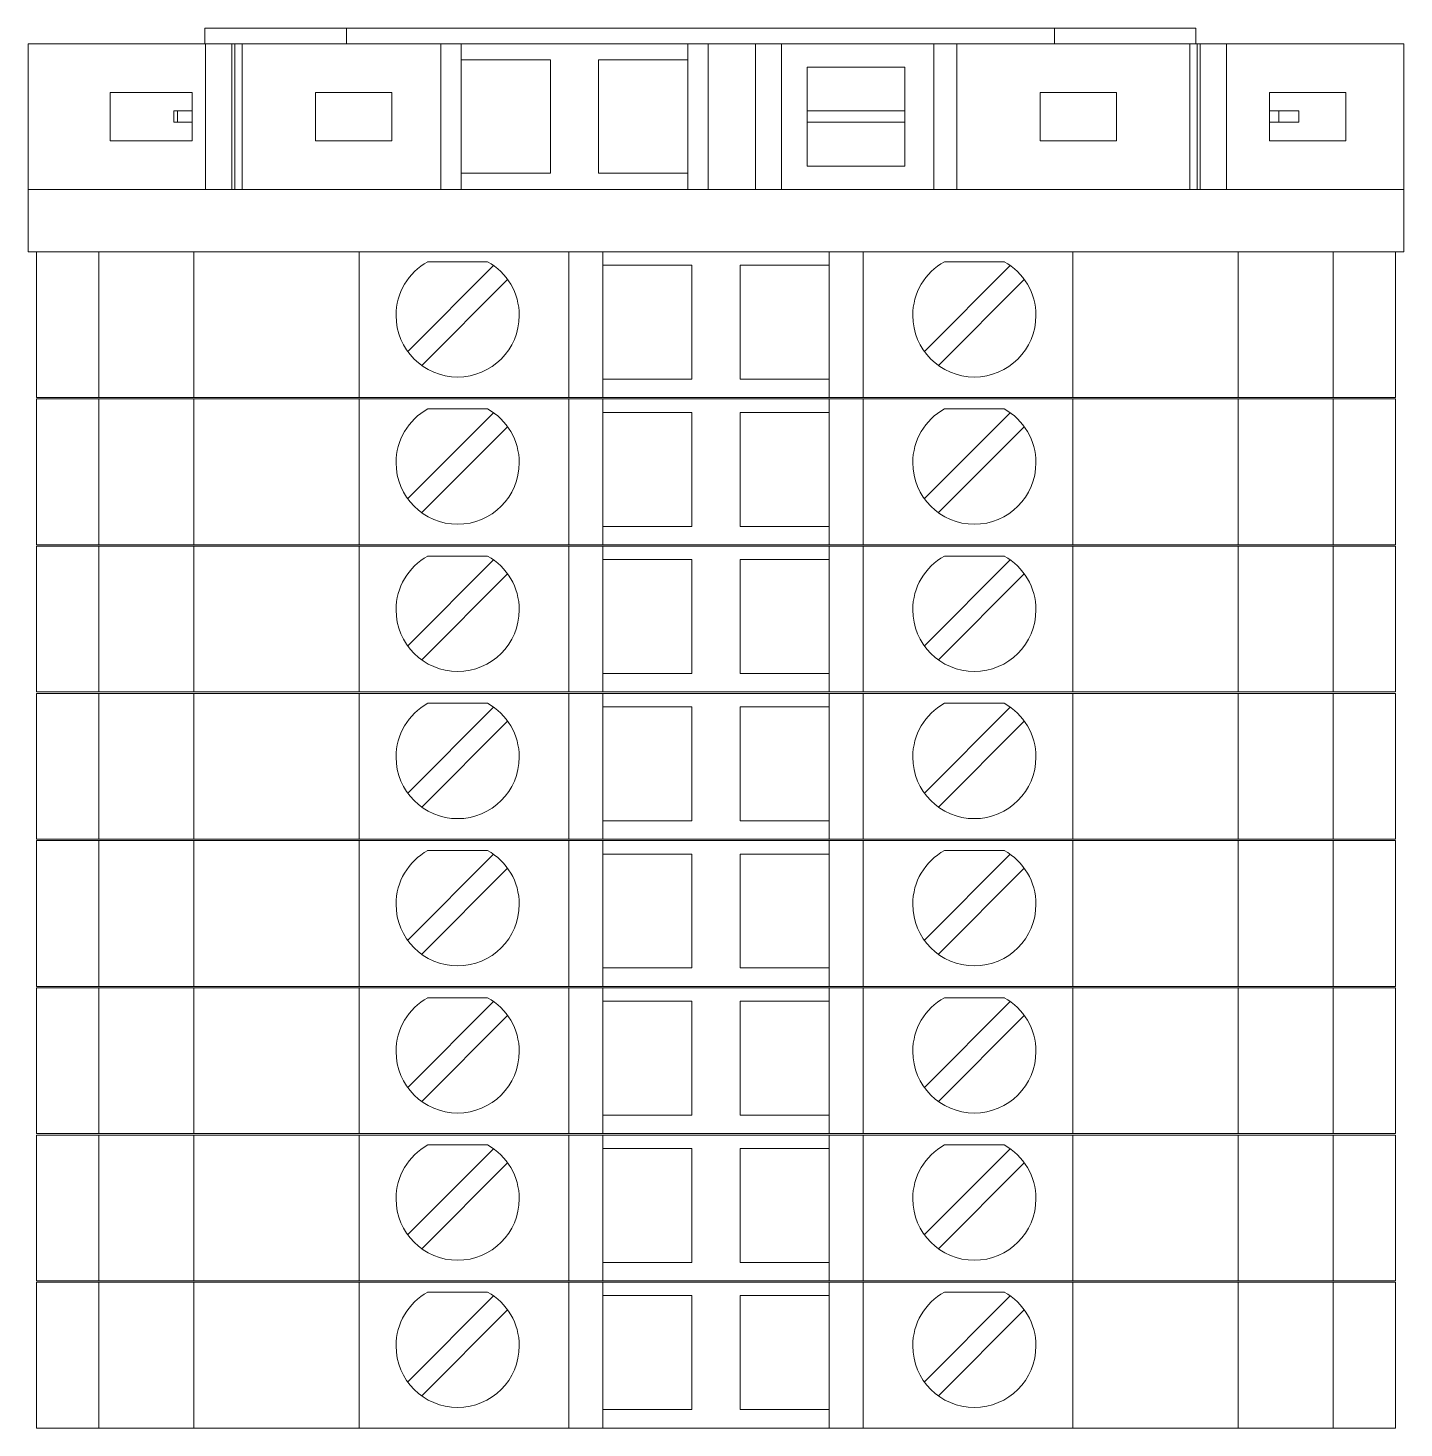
# Model space of a CAD drawing. Header units: millimetres. Extents: x 4962 to 7449, y 754 to 2938.
# Drawn here: x 5322.49 to 5371.09, y 2557.54 to 2607 of the extents above; entities that cross this region are included whole.
import ezdxf

# ---------------------------------------------------------------- set-up
doc = ezdxf.new("R2010")
doc.units = ezdxf.units.MM
doc.set_wipeout_variables(frame=1)
doc.layers.add('000-PI-Oprema', color=30, linetype='Continuous', lineweight=5)
doc.layers.add('000-PI-ORMAR', color=2, linetype='Continuous')

msp = doc.modelspace()

# ---------------------------------------------------------------- linework, layer by layer
at = {"color": 0, "linetype": 'ByBlock', "lineweight": 0}
for p, q in [((5328.742, 2606.443), (5328.742, 2606.998)), ((5328.742, 2606.998), (5363.742, 2606.998)), ((5333.742, 2606.998), (5333.742, 2606.443)), ((5358.742, 2606.998), (5358.742, 2606.443)), ((5363.742, 2606.998), (5363.742, 2606.443))]:
    msp.add_line(p, q, dxfattribs=at)
at = {"layer": '000-PI-ORMAR', "color": 0, "linetype": 'ByBlock', "lineweight": 0}
for p, q in [((5338.937, 2598.609), (5335.902, 2595.573)), ((5336.608, 2598.743), (5336.608, 2598.743)), ((5338.726, 2598.743), (5336.608, 2598.743)), ((5338.726, 2598.743), (5338.726, 2598.743)), ((5338.937, 2598.609), (5338.937, 2598.609)), ((5342.792, 2598.618), (5345.942, 2598.618)), ((5342.792, 2598.618), (5342.792, 2598.618)), ((5345.942, 2598.618), (5345.942, 2594.593)), ((5345.942, 2598.618), (5345.942, 2598.618)), ((5347.642, 2594.593), (5347.642, 2598.618)), ((5347.642, 2598.618), (5350.792, 2598.618)), ((5347.642, 2598.618), (5347.642, 2598.618)), ((5350.792, 2598.618), (5350.792, 2598.618)), ((5357.187, 2598.609), (5354.152, 2595.573)), ((5354.858, 2598.743), (5354.858, 2598.743)), ((5356.976, 2598.743), (5354.858, 2598.743)), ((5356.976, 2598.743), (5356.976, 2598.743)), ((5357.187, 2598.609), (5357.187, 2598.609)), ((5336.397, 2595.078), (5339.432, 2598.114)), ((5339.432, 2598.114), (5339.432, 2598.114)), ((5341.592, 2598.143), (5341.592, 2595.543)), ((5341.592, 2598.143), (5341.592, 2598.143)), ((5351.992, 2598.143), (5351.992, 2595.543)), ((5351.992, 2598.143), (5351.992, 2598.143)), ((5354.647, 2595.078), (5357.682, 2598.114)), ((5357.682, 2598.114), (5357.682, 2598.114)), ((5335.902, 2595.573), (5335.902, 2595.573)), ((5341.592, 2595.543), (5341.592, 2595.543)), ((5351.992, 2595.543), (5351.992, 2595.543)), ((5354.152, 2595.573), (5354.152, 2595.573)), ((5336.397, 2595.078), (5336.397, 2595.078)), ((5354.647, 2595.078), (5354.647, 2595.078)), ((5345.942, 2594.593), (5342.792, 2594.593)), ((5342.792, 2594.593), (5342.792, 2594.593)), ((5345.942, 2594.593), (5345.942, 2594.593)), ((5350.792, 2594.593), (5347.642, 2594.593)), ((5347.642, 2594.593), (5347.642, 2594.593)), ((5350.792, 2594.593), (5350.792, 2594.593)), ((5324.992, 2593.943), (5322.792, 2593.943)), ((5322.792, 2593.943), (5322.792, 2593.943)), ((5324.992, 2593.943), (5326.584, 2593.943)), ((5324.992, 2593.943), (5324.992, 2593.943)), ((5326.584, 2593.943), (5328.726, 2593.943)), ((5327.042, 2593.943), (5327.042, 2593.943)), ((5328.726, 2593.943), (5329.11, 2593.943)), ((5329.11, 2593.943), (5331.618, 2593.943)), ((5329.292, 2593.943), (5329.292, 2593.943)), ((5331.618, 2593.943), (5334.192, 2593.943)), ((5331.942, 2593.943), (5331.942, 2593.943)), ((5334.192, 2593.943), (5341.592, 2593.943)), ((5336.992, 2593.943), (5336.992, 2593.943)), ((5341.592, 2593.943), (5342.792, 2593.943)), ((5342.792, 2593.943), (5350.792, 2593.943)), ((5342.792, 2593.943), (5342.792, 2593.943)), ((5350.792, 2593.943), (5351.992, 2593.943)), ((5350.792, 2593.943), (5350.792, 2593.943)), ((5351.992, 2593.943), (5359.392, 2593.943)), ((5359.392, 2593.943), (5361.966, 2593.943)), ((5361.966, 2593.943), (5364.474, 2593.943)), ((5363.092, 2593.943), (5363.092, 2593.943)), ((5363.992, 2593.943), (5363.992, 2593.943)), ((5364.474, 2593.943), (5364.858, 2593.943)), ((5364.858, 2593.943), (5367, 2593.943)), ((5366.542, 2593.943), (5366.542, 2593.943)), ((5367, 2593.943), (5368.592, 2593.943)), ((5368.592, 2593.943), (5369.792, 2593.943)), ((5368.592, 2593.943), (5368.592, 2593.943)), ((5369.792, 2593.943), (5370.109, 2593.943)), ((5369.792, 2593.943), (5369.792, 2593.943)), ((5370.792, 2593.943), (5370.109, 2593.943)), ((5370.792, 2593.943), (5370.792, 2593.943)), ((5322.792, 2593.893), (5322.792, 2593.893)), ((5324.992, 2593.893), (5322.792, 2593.893)), ((5322.792, 2593.893), (5322.792, 2588.743)), ((5324.992, 2593.893), (5324.992, 2593.893)), ((5324.992, 2593.893), (5326.584, 2593.893)), ((5324.992, 2593.893), (5324.992, 2588.743)), ((5326.584, 2593.893), (5328.726, 2593.893)), ((5327.042, 2593.893), (5327.042, 2593.893)), ((5328.353, 2593.893), (5328.353, 2588.743)), ((5329.11, 2593.893), (5328.726, 2593.893)), ((5331.618, 2593.893), (5329.11, 2593.893)), ((5329.292, 2593.893), (5329.292, 2593.893)), ((5330.792, 2593.893), (5330.792, 2593.893)), ((5331.618, 2593.893), (5334.192, 2593.893)), ((5331.942, 2593.893), (5331.942, 2593.893)), ((5334.192, 2593.893), (5341.592, 2593.893)), ((5334.192, 2593.893), (5334.192, 2588.743)), ((5336.608, 2593.543), (5336.608, 2593.543)), ((5338.726, 2593.543), (5336.608, 2593.543)), ((5336.992, 2593.893), (5336.992, 2593.893)), ((5338.726, 2593.543), (5338.726, 2593.543)), ((5341.592, 2593.893), (5342.792, 2593.893)), ((5341.592, 2593.893), (5341.592, 2588.743)), ((5342.792, 2593.893), (5342.792, 2593.893)), ((5342.792, 2593.893), (5350.792, 2593.893)), ((5342.792, 2593.893), (5342.792, 2588.743)), ((5342.792, 2593.418), (5345.942, 2593.418)), ((5342.792, 2593.418), (5342.792, 2593.418)), ((5345.942, 2593.418), (5345.942, 2589.393)), ((5345.942, 2593.418), (5345.942, 2593.418)), ((5347.642, 2589.393), (5347.642, 2593.418)), ((5347.642, 2593.418), (5350.792, 2593.418)), ((5347.642, 2593.418), (5347.642, 2593.418)), ((5350.792, 2593.893), (5350.792, 2593.893)), ((5350.792, 2593.893), (5351.992, 2593.893)), ((5350.792, 2593.893), (5350.792, 2588.743)), ((5350.792, 2593.418), (5350.792, 2593.418)), ((5351.992, 2593.893), (5359.392, 2593.893)), ((5351.992, 2593.893), (5351.992, 2588.743)), ((5354.858, 2593.543), (5354.858, 2593.543)), ((5356.976, 2593.543), (5354.858, 2593.543)), ((5356.976, 2593.543), (5356.976, 2593.543)), ((5359.392, 2593.893), (5361.966, 2593.893)), ((5359.392, 2593.893), (5359.392, 2588.743)), ((5364.474, 2593.893), (5361.966, 2593.893)), ((5362.792, 2593.893), (5362.792, 2593.893)), ((5363.092, 2593.893), (5363.092, 2593.893)), ((5363.992, 2593.893), (5363.992, 2593.893)), ((5364.858, 2593.893), (5364.474, 2593.893)), ((5364.858, 2593.893), (5367, 2593.893)), ((5365.231, 2593.893), (5365.231, 2588.743)), ((5366.542, 2593.893), (5366.542, 2593.893)), ((5367, 2593.893), (5368.592, 2593.893)), ((5368.592, 2593.893), (5368.592, 2593.893)), ((5368.592, 2593.893), (5369.792, 2593.893)), ((5368.592, 2593.893), (5368.592, 2588.743)), ((5369.292, 2593.893), (5369.292, 2593.893)), ((5369.792, 2593.893), (5369.792, 2593.893)), ((5369.792, 2593.893), (5370.109, 2593.893)), ((5370.792, 2593.893), (5370.109, 2593.893)), ((5370.792, 2593.893), (5370.792, 2593.893)), ((5370.792, 2593.893), (5370.792, 2588.743)), ((5338.937, 2593.409), (5335.902, 2590.373)), ((5338.937, 2593.409), (5338.937, 2593.409)), ((5341.592, 2592.943), (5341.592, 2590.343)), ((5341.592, 2592.943), (5341.592, 2592.943)), ((5351.992, 2592.943), (5351.992, 2590.343)), ((5351.992, 2592.943), (5351.992, 2592.943)), ((5357.187, 2593.409), (5354.152, 2590.373)), ((5357.187, 2593.409), (5357.187, 2593.409)), ((5336.397, 2589.878), (5339.432, 2592.914)), ((5339.432, 2592.914), (5339.432, 2592.914)), ((5354.647, 2589.878), (5357.682, 2592.914)), ((5357.682, 2592.914), (5357.682, 2592.914)), ((5335.902, 2590.373), (5335.902, 2590.373)), ((5341.592, 2590.343), (5341.592, 2590.343)), ((5351.992, 2590.343), (5351.992, 2590.343)), ((5354.152, 2590.373), (5354.152, 2590.373)), ((5336.397, 2589.878), (5336.397, 2589.878)), ((5354.647, 2589.878), (5354.647, 2589.878)), ((5345.942, 2589.393), (5342.792, 2589.393)), ((5342.792, 2589.393), (5342.792, 2589.393)), ((5345.942, 2589.393), (5345.942, 2589.393)), ((5350.792, 2589.393), (5347.642, 2589.393)), ((5347.642, 2589.393), (5347.642, 2589.393)), ((5350.792, 2589.393), (5350.792, 2589.393)), ((5324.992, 2588.743), (5322.792, 2588.743)), ((5322.792, 2588.743), (5322.792, 2588.743)), ((5322.792, 2588.693), (5322.792, 2588.693)), ((5324.992, 2588.693), (5322.792, 2588.693)), ((5322.792, 2588.693), (5322.792, 2583.543)), ((5324.992, 2588.743), (5326.584, 2588.743)), ((5324.992, 2588.743), (5324.992, 2588.743)), ((5324.992, 2588.693), (5324.992, 2588.693)), ((5324.992, 2588.693), (5326.584, 2588.693)), ((5324.992, 2588.693), (5324.992, 2583.543)), ((5326.584, 2588.743), (5328.726, 2588.743)), ((5326.584, 2588.693), (5328.726, 2588.693)), ((5327.042, 2588.743), (5327.042, 2588.743)), ((5327.042, 2588.693), (5327.042, 2588.693)), ((5328.353, 2588.693), (5328.353, 2583.543)), ((5328.726, 2588.743), (5329.11, 2588.743)), ((5329.11, 2588.693), (5328.726, 2588.693)), ((5329.11, 2588.743), (5331.618, 2588.743)), ((5331.618, 2588.693), (5329.11, 2588.693)), ((5329.292, 2588.743), (5329.292, 2588.743)), ((5329.292, 2588.693), (5329.292, 2588.693)), ((5330.792, 2588.693), (5330.792, 2588.693)), ((5331.618, 2588.743), (5334.192, 2588.743)), ((5331.618, 2588.693), (5334.192, 2588.693)), ((5331.942, 2588.743), (5331.942, 2588.743)), ((5331.942, 2588.693), (5331.942, 2588.693)), ((5334.192, 2588.743), (5341.592, 2588.743)), ((5334.192, 2588.693), (5341.592, 2588.693)), ((5334.192, 2588.693), (5334.192, 2583.543)), ((5336.992, 2588.743), (5336.992, 2588.743)), ((5336.992, 2588.693), (5336.992, 2588.693)), ((5341.592, 2588.743), (5342.792, 2588.743)), ((5341.592, 2588.693), (5342.792, 2588.693)), ((5341.592, 2588.693), (5341.592, 2583.543)), ((5342.792, 2588.743), (5350.792, 2588.743)), ((5342.792, 2588.743), (5342.792, 2588.743)), ((5342.792, 2588.693), (5342.792, 2588.693)), ((5342.792, 2588.693), (5350.792, 2588.693)), ((5342.792, 2588.693), (5342.792, 2583.543)), ((5350.792, 2588.743), (5351.992, 2588.743)), ((5350.792, 2588.743), (5350.792, 2588.743)), ((5350.792, 2588.693), (5350.792, 2588.693)), ((5350.792, 2588.693), (5351.992, 2588.693)), ((5350.792, 2588.693), (5350.792, 2583.543)), ((5351.992, 2588.743), (5359.392, 2588.743)), ((5351.992, 2588.693), (5359.392, 2588.693)), ((5351.992, 2588.693), (5351.992, 2583.543)), ((5359.392, 2588.743), (5361.966, 2588.743)), ((5359.392, 2588.693), (5361.966, 2588.693)), ((5359.392, 2588.693), (5359.392, 2583.543)), ((5361.966, 2588.743), (5364.474, 2588.743)), ((5364.474, 2588.693), (5361.966, 2588.693)), ((5362.792, 2588.693), (5362.792, 2588.693)), ((5363.092, 2588.743), (5363.092, 2588.743)), ((5363.092, 2588.693), (5363.092, 2588.693)), ((5363.992, 2588.743), (5363.992, 2588.743)), ((5363.992, 2588.693), (5363.992, 2588.693)), ((5364.474, 2588.743), (5364.858, 2588.743)), ((5364.858, 2588.693), (5364.474, 2588.693)), ((5364.858, 2588.743), (5367, 2588.743)), ((5364.858, 2588.693), (5367, 2588.693)), ((5365.231, 2588.693), (5365.231, 2583.543)), ((5366.542, 2588.743), (5366.542, 2588.743)), ((5366.542, 2588.693), (5366.542, 2588.693)), ((5367, 2588.743), (5368.592, 2588.743)), ((5367, 2588.693), (5368.592, 2588.693)), ((5368.592, 2588.743), (5369.792, 2588.743)), ((5368.592, 2588.743), (5368.592, 2588.743)), ((5368.592, 2588.693), (5368.592, 2588.693)), ((5368.592, 2588.693), (5369.792, 2588.693)), ((5368.592, 2588.693), (5368.592, 2583.543)), ((5369.292, 2588.693), (5369.292, 2588.693)), ((5369.792, 2588.743), (5370.109, 2588.743)), ((5369.792, 2588.743), (5369.792, 2588.743)), ((5369.792, 2588.693), (5369.792, 2588.693)), ((5369.792, 2588.693), (5370.109, 2588.693)), ((5370.792, 2588.743), (5370.109, 2588.743)), ((5370.792, 2588.693), (5370.109, 2588.693)), ((5370.792, 2588.743), (5370.792, 2588.743)), ((5370.792, 2588.693), (5370.792, 2588.693)), ((5370.792, 2588.693), (5370.792, 2583.543)), ((5338.937, 2588.209), (5335.902, 2585.173)), ((5336.608, 2588.343), (5336.608, 2588.343)), ((5338.726, 2588.343), (5336.608, 2588.343)), ((5338.726, 2588.343), (5338.726, 2588.343)), ((5338.937, 2588.209), (5338.937, 2588.209)), ((5342.792, 2588.218), (5345.942, 2588.218)), ((5342.792, 2588.218), (5342.792, 2588.218)), ((5345.942, 2588.218), (5345.942, 2584.193)), ((5345.942, 2588.218), (5345.942, 2588.218)), ((5347.642, 2584.193), (5347.642, 2588.218)), ((5347.642, 2588.218), (5350.792, 2588.218)), ((5347.642, 2588.218), (5347.642, 2588.218)), ((5350.792, 2588.218), (5350.792, 2588.218)), ((5357.187, 2588.209), (5354.152, 2585.173)), ((5354.858, 2588.343), (5354.858, 2588.343)), ((5356.976, 2588.343), (5354.858, 2588.343)), ((5356.976, 2588.343), (5356.976, 2588.343)), ((5357.187, 2588.209), (5357.187, 2588.209)), ((5336.397, 2584.678), (5339.432, 2587.714)), ((5339.432, 2587.714), (5339.432, 2587.714)), ((5341.592, 2587.743), (5341.592, 2585.143)), ((5341.592, 2587.743), (5341.592, 2587.743)), ((5351.992, 2587.743), (5351.992, 2585.143)), ((5351.992, 2587.743), (5351.992, 2587.743)), ((5354.647, 2584.678), (5357.682, 2587.714)), ((5357.682, 2587.714), (5357.682, 2587.714)), ((5335.902, 2585.173), (5335.902, 2585.173)), ((5341.592, 2585.143), (5341.592, 2585.143)), ((5351.992, 2585.143), (5351.992, 2585.143)), ((5354.152, 2585.173), (5354.152, 2585.173)), ((5336.397, 2584.678), (5336.397, 2584.678)), ((5354.647, 2584.678), (5354.647, 2584.678)), ((5345.942, 2584.193), (5342.792, 2584.193)), ((5342.792, 2584.193), (5342.792, 2584.193)), ((5345.942, 2584.193), (5345.942, 2584.193)), ((5350.792, 2584.193), (5347.642, 2584.193)), ((5347.642, 2584.193), (5347.642, 2584.193)), ((5350.792, 2584.193), (5350.792, 2584.193)), ((5324.992, 2583.543), (5322.792, 2583.543)), ((5322.792, 2583.543), (5322.792, 2583.543)), ((5324.992, 2583.543), (5326.584, 2583.543)), ((5324.992, 2583.543), (5324.992, 2583.543)), ((5326.584, 2583.543), (5328.726, 2583.543)), ((5327.042, 2583.543), (5327.042, 2583.543)), ((5328.726, 2583.543), (5329.11, 2583.543)), ((5329.11, 2583.543), (5331.618, 2583.543)), ((5329.292, 2583.543), (5329.292, 2583.543)), ((5331.618, 2583.543), (5334.192, 2583.543)), ((5331.942, 2583.543), (5331.942, 2583.543)), ((5334.192, 2583.543), (5341.592, 2583.543)), ((5336.992, 2583.543), (5336.992, 2583.543)), ((5341.592, 2583.543), (5342.792, 2583.543)), ((5342.792, 2583.543), (5350.792, 2583.543)), ((5342.792, 2583.543), (5342.792, 2583.543)), ((5350.792, 2583.543), (5351.992, 2583.543)), ((5350.792, 2583.543), (5350.792, 2583.543)), ((5351.992, 2583.543), (5359.392, 2583.543)), ((5359.392, 2583.543), (5361.966, 2583.543)), ((5361.966, 2583.543), (5364.474, 2583.543)), ((5363.092, 2583.543), (5363.092, 2583.543)), ((5363.992, 2583.543), (5363.992, 2583.543)), ((5364.474, 2583.543), (5364.858, 2583.543)), ((5364.858, 2583.543), (5367, 2583.543)), ((5366.542, 2583.543), (5366.542, 2583.543)), ((5367, 2583.543), (5368.592, 2583.543)), ((5368.592, 2583.543), (5369.792, 2583.543)), ((5368.592, 2583.543), (5368.592, 2583.543)), ((5369.792, 2583.543), (5370.109, 2583.543)), ((5369.792, 2583.543), (5369.792, 2583.543)), ((5370.792, 2583.543), (5370.109, 2583.543)), ((5370.792, 2583.543), (5370.792, 2583.543)), ((5322.792, 2583.493), (5322.792, 2583.493)), ((5324.992, 2583.493), (5322.792, 2583.493)), ((5322.792, 2583.493), (5322.792, 2578.343)), ((5324.992, 2583.493), (5324.992, 2583.493)), ((5324.992, 2583.493), (5326.584, 2583.493)), ((5324.992, 2583.493), (5324.992, 2578.343)), ((5326.584, 2583.493), (5328.726, 2583.493)), ((5327.042, 2583.493), (5327.042, 2583.493)), ((5328.353, 2583.493), (5328.353, 2578.343)), ((5329.11, 2583.493), (5328.726, 2583.493)), ((5331.618, 2583.493), (5329.11, 2583.493)), ((5329.292, 2583.493), (5329.292, 2583.493)), ((5330.792, 2583.493), (5330.792, 2583.493)), ((5331.618, 2583.493), (5334.192, 2583.493)), ((5331.942, 2583.493), (5331.942, 2583.493)), ((5334.192, 2583.493), (5341.592, 2583.493)), ((5334.192, 2583.493), (5334.192, 2578.343)), ((5336.608, 2583.143), (5336.608, 2583.143)), ((5338.726, 2583.143), (5336.608, 2583.143)), ((5336.992, 2583.493), (5336.992, 2583.493)), ((5338.726, 2583.143), (5338.726, 2583.143)), ((5341.592, 2583.493), (5342.792, 2583.493)), ((5341.592, 2583.493), (5341.592, 2578.343)), ((5342.792, 2583.493), (5342.792, 2583.493)), ((5342.792, 2583.493), (5350.792, 2583.493)), ((5342.792, 2583.493), (5342.792, 2578.343)), ((5350.792, 2583.493), (5350.792, 2583.493)), ((5350.792, 2583.493), (5351.992, 2583.493)), ((5350.792, 2583.493), (5350.792, 2578.343)), ((5351.992, 2583.493), (5359.392, 2583.493)), ((5351.992, 2583.493), (5351.992, 2578.343)), ((5354.858, 2583.143), (5354.858, 2583.143)), ((5356.976, 2583.143), (5354.858, 2583.143)), ((5356.976, 2583.143), (5356.976, 2583.143)), ((5359.392, 2583.493), (5361.966, 2583.493)), ((5359.392, 2583.493), (5359.392, 2578.343)), ((5364.474, 2583.493), (5361.966, 2583.493)), ((5362.792, 2583.493), (5362.792, 2583.493)), ((5363.092, 2583.493), (5363.092, 2583.493)), ((5363.992, 2583.493), (5363.992, 2583.493)), ((5364.858, 2583.493), (5364.474, 2583.493)), ((5364.858, 2583.493), (5367, 2583.493)), ((5365.231, 2583.493), (5365.231, 2578.343)), ((5366.542, 2583.493), (5366.542, 2583.493)), ((5367, 2583.493), (5368.592, 2583.493)), ((5368.592, 2583.493), (5368.592, 2583.493)), ((5368.592, 2583.493), (5369.792, 2583.493)), ((5368.592, 2583.493), (5368.592, 2578.343)), ((5369.292, 2583.493), (5369.292, 2583.493)), ((5369.792, 2583.493), (5369.792, 2583.493)), ((5369.792, 2583.493), (5370.109, 2583.493)), ((5370.792, 2583.493), (5370.109, 2583.493)), ((5370.792, 2583.493), (5370.792, 2583.493)), ((5370.792, 2583.493), (5370.792, 2578.343)), ((5338.937, 2583.009), (5335.902, 2579.973)), ((5338.937, 2583.009), (5338.937, 2583.009)), ((5341.592, 2582.543), (5341.592, 2579.943)), ((5341.592, 2582.543), (5341.592, 2582.543)), ((5342.792, 2583.018), (5345.942, 2583.018)), ((5342.792, 2583.018), (5342.792, 2583.018)), ((5345.942, 2583.018), (5345.942, 2578.993)), ((5345.942, 2583.018), (5345.942, 2583.018)), ((5347.642, 2578.993), (5347.642, 2583.018)), ((5347.642, 2583.018), (5350.792, 2583.018)), ((5347.642, 2583.018), (5347.642, 2583.018)), ((5350.792, 2583.018), (5350.792, 2583.018)), ((5351.992, 2582.543), (5351.992, 2579.943)), ((5351.992, 2582.543), (5351.992, 2582.543)), ((5357.187, 2583.009), (5354.152, 2579.973)), ((5357.187, 2583.009), (5357.187, 2583.009)), ((5336.397, 2579.478), (5339.432, 2582.514)), ((5339.432, 2582.514), (5339.432, 2582.514)), ((5354.647, 2579.478), (5357.682, 2582.514)), ((5357.682, 2582.514), (5357.682, 2582.514)), ((5335.902, 2579.973), (5335.902, 2579.973)), ((5341.592, 2579.943), (5341.592, 2579.943)), ((5351.992, 2579.943), (5351.992, 2579.943)), ((5354.152, 2579.973), (5354.152, 2579.973)), ((5336.397, 2579.478), (5336.397, 2579.478)), ((5354.647, 2579.478), (5354.647, 2579.478)), ((5345.942, 2578.993), (5342.792, 2578.993)), ((5342.792, 2578.993), (5342.792, 2578.993)), ((5345.942, 2578.993), (5345.942, 2578.993)), ((5350.792, 2578.993), (5347.642, 2578.993)), ((5347.642, 2578.993), (5347.642, 2578.993)), ((5350.792, 2578.993), (5350.792, 2578.993)), ((5324.992, 2578.343), (5322.792, 2578.343)), ((5322.792, 2578.343), (5322.792, 2578.343)), ((5322.792, 2578.293), (5322.792, 2578.293)), ((5324.992, 2578.293), (5322.792, 2578.293)), ((5322.792, 2578.293), (5322.792, 2573.143)), ((5324.992, 2578.343), (5326.584, 2578.343)), ((5324.992, 2578.343), (5324.992, 2578.343)), ((5324.992, 2578.293), (5324.992, 2578.293)), ((5324.992, 2578.293), (5326.584, 2578.293)), ((5324.992, 2578.293), (5324.992, 2573.143)), ((5326.584, 2578.343), (5328.726, 2578.343)), ((5326.584, 2578.293), (5328.726, 2578.293)), ((5327.042, 2578.343), (5327.042, 2578.343)), ((5327.042, 2578.293), (5327.042, 2578.293)), ((5328.353, 2578.293), (5328.353, 2573.143)), ((5328.726, 2578.343), (5329.11, 2578.343)), ((5329.11, 2578.293), (5328.726, 2578.293)), ((5329.11, 2578.343), (5331.618, 2578.343)), ((5331.618, 2578.293), (5329.11, 2578.293)), ((5329.292, 2578.343), (5329.292, 2578.343)), ((5329.292, 2578.293), (5329.292, 2578.293)), ((5330.792, 2578.293), (5330.792, 2578.293)), ((5331.618, 2578.343), (5334.192, 2578.343)), ((5331.618, 2578.293), (5334.192, 2578.293)), ((5331.942, 2578.343), (5331.942, 2578.343)), ((5331.942, 2578.293), (5331.942, 2578.293)), ((5334.192, 2578.343), (5341.592, 2578.343)), ((5334.192, 2578.293), (5341.592, 2578.293)), ((5334.192, 2578.293), (5334.192, 2573.143)), ((5336.992, 2578.343), (5336.992, 2578.343)), ((5336.992, 2578.293), (5336.992, 2578.293)), ((5341.592, 2578.343), (5342.792, 2578.343)), ((5341.592, 2578.293), (5342.792, 2578.293)), ((5341.592, 2578.293), (5341.592, 2573.143)), ((5342.792, 2578.343), (5350.792, 2578.343)), ((5342.792, 2578.343), (5342.792, 2578.343)), ((5342.792, 2578.293), (5342.792, 2578.293)), ((5342.792, 2578.293), (5350.792, 2578.293)), ((5342.792, 2578.293), (5342.792, 2573.143)), ((5350.792, 2578.343), (5351.992, 2578.343)), ((5350.792, 2578.343), (5350.792, 2578.343)), ((5350.792, 2578.293), (5350.792, 2578.293)), ((5350.792, 2578.293), (5351.992, 2578.293)), ((5350.792, 2578.293), (5350.792, 2573.143)), ((5351.992, 2578.343), (5359.392, 2578.343)), ((5351.992, 2578.293), (5359.392, 2578.293)), ((5351.992, 2578.293), (5351.992, 2573.143)), ((5359.392, 2578.343), (5361.966, 2578.343)), ((5359.392, 2578.293), (5361.966, 2578.293)), ((5359.392, 2578.293), (5359.392, 2573.143)), ((5361.966, 2578.343), (5364.474, 2578.343)), ((5364.474, 2578.293), (5361.966, 2578.293)), ((5362.792, 2578.293), (5362.792, 2578.293)), ((5363.092, 2578.343), (5363.092, 2578.343)), ((5363.092, 2578.293), (5363.092, 2578.293)), ((5363.992, 2578.343), (5363.992, 2578.343)), ((5363.992, 2578.293), (5363.992, 2578.293)), ((5364.474, 2578.343), (5364.858, 2578.343)), ((5364.858, 2578.293), (5364.474, 2578.293)), ((5364.858, 2578.343), (5367, 2578.343)), ((5364.858, 2578.293), (5367, 2578.293)), ((5365.231, 2578.293), (5365.231, 2573.143)), ((5366.542, 2578.343), (5366.542, 2578.343)), ((5366.542, 2578.293), (5366.542, 2578.293)), ((5367, 2578.343), (5368.592, 2578.343)), ((5367, 2578.293), (5368.592, 2578.293)), ((5368.592, 2578.343), (5369.792, 2578.343)), ((5368.592, 2578.343), (5368.592, 2578.343)), ((5368.592, 2578.293), (5368.592, 2578.293)), ((5368.592, 2578.293), (5369.792, 2578.293)), ((5368.592, 2578.293), (5368.592, 2573.143)), ((5369.292, 2578.293), (5369.292, 2578.293)), ((5369.792, 2578.343), (5370.109, 2578.343)), ((5369.792, 2578.343), (5369.792, 2578.343)), ((5369.792, 2578.293), (5369.792, 2578.293)), ((5369.792, 2578.293), (5370.109, 2578.293)), ((5370.792, 2578.343), (5370.109, 2578.343)), ((5370.792, 2578.293), (5370.109, 2578.293)), ((5370.792, 2578.343), (5370.792, 2578.343)), ((5370.792, 2578.293), (5370.792, 2578.293)), ((5370.792, 2578.293), (5370.792, 2573.143)), ((5338.937, 2577.809), (5335.902, 2574.773)), ((5336.608, 2577.943), (5336.608, 2577.943)), ((5338.726, 2577.943), (5336.608, 2577.943)), ((5338.726, 2577.943), (5338.726, 2577.943)), ((5338.937, 2577.809), (5338.937, 2577.809)), ((5342.792, 2577.818), (5345.942, 2577.818)), ((5342.792, 2577.818), (5342.792, 2577.818)), ((5345.942, 2577.818), (5345.942, 2573.793)), ((5345.942, 2577.818), (5345.942, 2577.818)), ((5347.642, 2573.793), (5347.642, 2577.818)), ((5347.642, 2577.818), (5350.792, 2577.818)), ((5347.642, 2577.818), (5347.642, 2577.818)), ((5350.792, 2577.818), (5350.792, 2577.818)), ((5357.187, 2577.809), (5354.152, 2574.773)), ((5354.858, 2577.943), (5354.858, 2577.943)), ((5356.976, 2577.943), (5354.858, 2577.943)), ((5356.976, 2577.943), (5356.976, 2577.943)), ((5357.187, 2577.809), (5357.187, 2577.809)), ((5336.397, 2574.278), (5339.432, 2577.314)), ((5339.432, 2577.314), (5339.432, 2577.314)), ((5341.592, 2577.343), (5341.592, 2574.743)), ((5341.592, 2577.343), (5341.592, 2577.343)), ((5351.992, 2577.343), (5351.992, 2574.743)), ((5351.992, 2577.343), (5351.992, 2577.343)), ((5354.647, 2574.278), (5357.682, 2577.314)), ((5357.682, 2577.314), (5357.682, 2577.314)), ((5335.902, 2574.773), (5335.902, 2574.773)), ((5341.592, 2574.743), (5341.592, 2574.743)), ((5351.992, 2574.743), (5351.992, 2574.743)), ((5354.152, 2574.773), (5354.152, 2574.773)), ((5336.397, 2574.278), (5336.397, 2574.278)), ((5354.647, 2574.278), (5354.647, 2574.278)), ((5345.942, 2573.793), (5342.792, 2573.793)), ((5342.792, 2573.793), (5342.792, 2573.793)), ((5345.942, 2573.793), (5345.942, 2573.793)), ((5350.792, 2573.793), (5347.642, 2573.793)), ((5347.642, 2573.793), (5347.642, 2573.793)), ((5350.792, 2573.793), (5350.792, 2573.793)), ((5324.992, 2573.143), (5322.792, 2573.143)), ((5322.792, 2573.143), (5322.792, 2573.143)), ((5324.992, 2573.143), (5326.584, 2573.143)), ((5324.992, 2573.143), (5324.992, 2573.143)), ((5326.584, 2573.143), (5328.726, 2573.143)), ((5327.042, 2573.143), (5327.042, 2573.143)), ((5328.726, 2573.143), (5329.11, 2573.143)), ((5329.11, 2573.143), (5331.618, 2573.143)), ((5329.292, 2573.143), (5329.292, 2573.143)), ((5331.618, 2573.143), (5334.192, 2573.143)), ((5331.942, 2573.143), (5331.942, 2573.143)), ((5334.192, 2573.143), (5341.592, 2573.143)), ((5336.992, 2573.143), (5336.992, 2573.143)), ((5341.592, 2573.143), (5342.792, 2573.143)), ((5342.792, 2573.143), (5350.792, 2573.143)), ((5342.792, 2573.143), (5342.792, 2573.143)), ((5350.792, 2573.143), (5351.992, 2573.143)), ((5350.792, 2573.143), (5350.792, 2573.143)), ((5351.992, 2573.143), (5359.392, 2573.143)), ((5359.392, 2573.143), (5361.966, 2573.143)), ((5361.966, 2573.143), (5364.474, 2573.143)), ((5363.092, 2573.143), (5363.092, 2573.143)), ((5363.992, 2573.143), (5363.992, 2573.143)), ((5364.474, 2573.143), (5364.858, 2573.143)), ((5364.858, 2573.143), (5367, 2573.143)), ((5366.542, 2573.143), (5366.542, 2573.143)), ((5367, 2573.143), (5368.592, 2573.143)), ((5368.592, 2573.143), (5369.792, 2573.143)), ((5368.592, 2573.143), (5368.592, 2573.143)), ((5369.792, 2573.143), (5370.109, 2573.143)), ((5369.792, 2573.143), (5369.792, 2573.143)), ((5370.792, 2573.143), (5370.109, 2573.143)), ((5370.792, 2573.143), (5370.792, 2573.143)), ((5322.792, 2573.093), (5322.792, 2573.093)), ((5324.992, 2573.093), (5322.792, 2573.093)), ((5322.792, 2573.093), (5322.792, 2567.943)), ((5324.992, 2573.093), (5324.992, 2573.093)), ((5324.992, 2573.093), (5326.584, 2573.093)), ((5324.992, 2573.093), (5324.992, 2567.943)), ((5326.584, 2573.093), (5328.726, 2573.093)), ((5327.042, 2573.093), (5327.042, 2573.093)), ((5328.353, 2573.093), (5328.353, 2567.943)), ((5329.11, 2573.093), (5328.726, 2573.093)), ((5331.618, 2573.093), (5329.11, 2573.093)), ((5329.292, 2573.093), (5329.292, 2573.093)), ((5330.792, 2573.093), (5330.792, 2573.093)), ((5331.618, 2573.093), (5334.192, 2573.093)), ((5331.942, 2573.093), (5331.942, 2573.093)), ((5334.192, 2573.093), (5341.592, 2573.093)), ((5334.192, 2573.093), (5334.192, 2567.943)), ((5336.608, 2572.743), (5336.608, 2572.743)), ((5338.726, 2572.743), (5336.608, 2572.743)), ((5336.992, 2573.093), (5336.992, 2573.093)), ((5338.726, 2572.743), (5338.726, 2572.743)), ((5341.592, 2573.093), (5342.792, 2573.093)), ((5341.592, 2573.093), (5341.592, 2567.943)), ((5342.792, 2573.093), (5342.792, 2573.093)), ((5342.792, 2573.093), (5350.792, 2573.093)), ((5342.792, 2573.093), (5342.792, 2567.943)), ((5350.792, 2573.093), (5350.792, 2573.093)), ((5350.792, 2573.093), (5351.992, 2573.093)), ((5350.792, 2573.093), (5350.792, 2567.943)), ((5351.992, 2573.093), (5359.392, 2573.093)), ((5351.992, 2573.093), (5351.992, 2567.943)), ((5354.858, 2572.743), (5354.858, 2572.743)), ((5356.976, 2572.743), (5354.858, 2572.743)), ((5356.976, 2572.743), (5356.976, 2572.743)), ((5359.392, 2573.093), (5361.966, 2573.093)), ((5359.392, 2573.093), (5359.392, 2567.943)), ((5364.474, 2573.093), (5361.966, 2573.093)), ((5362.792, 2573.093), (5362.792, 2573.093)), ((5363.092, 2573.093), (5363.092, 2573.093)), ((5363.992, 2573.093), (5363.992, 2573.093)), ((5364.858, 2573.093), (5364.474, 2573.093)), ((5364.858, 2573.093), (5367, 2573.093)), ((5365.231, 2573.093), (5365.231, 2567.943)), ((5366.542, 2573.093), (5366.542, 2573.093)), ((5367, 2573.093), (5368.592, 2573.093)), ((5368.592, 2573.093), (5368.592, 2573.093)), ((5368.592, 2573.093), (5369.792, 2573.093)), ((5368.592, 2573.093), (5368.592, 2567.943)), ((5369.292, 2573.093), (5369.292, 2573.093)), ((5369.792, 2573.093), (5369.792, 2573.093)), ((5369.792, 2573.093), (5370.109, 2573.093)), ((5370.792, 2573.093), (5370.109, 2573.093)), ((5370.792, 2573.093), (5370.792, 2573.093)), ((5370.792, 2573.093), (5370.792, 2567.943)), ((5338.937, 2572.609), (5335.902, 2569.573)), ((5338.937, 2572.609), (5338.937, 2572.609)), ((5342.792, 2572.618), (5345.942, 2572.618)), ((5342.792, 2572.618), (5342.792, 2572.618)), ((5345.942, 2572.618), (5345.942, 2568.593)), ((5345.942, 2572.618), (5345.942, 2572.618)), ((5347.642, 2568.593), (5347.642, 2572.618)), ((5347.642, 2572.618), (5350.792, 2572.618)), ((5347.642, 2572.618), (5347.642, 2572.618)), ((5350.792, 2572.618), (5350.792, 2572.618)), ((5357.187, 2572.609), (5354.152, 2569.573)), ((5357.187, 2572.609), (5357.187, 2572.609)), ((5336.397, 2569.078), (5339.432, 2572.114)), ((5339.432, 2572.114), (5339.432, 2572.114)), ((5341.592, 2572.143), (5341.592, 2569.543)), ((5341.592, 2572.143), (5341.592, 2572.143)), ((5351.992, 2572.143), (5351.992, 2569.543)), ((5351.992, 2572.143), (5351.992, 2572.143)), ((5354.647, 2569.078), (5357.682, 2572.114)), ((5357.682, 2572.114), (5357.682, 2572.114)), ((5335.902, 2569.573), (5335.902, 2569.573)), ((5341.592, 2569.543), (5341.592, 2569.543)), ((5351.992, 2569.543), (5351.992, 2569.543)), ((5354.152, 2569.573), (5354.152, 2569.573)), ((5336.397, 2569.078), (5336.397, 2569.078)), ((5354.647, 2569.078), (5354.647, 2569.078)), ((5345.942, 2568.593), (5342.792, 2568.593)), ((5342.792, 2568.593), (5342.792, 2568.593)), ((5345.942, 2568.593), (5345.942, 2568.593)), ((5350.792, 2568.593), (5347.642, 2568.593)), ((5347.642, 2568.593), (5347.642, 2568.593)), ((5350.792, 2568.593), (5350.792, 2568.593)), ((5324.992, 2567.943), (5322.792, 2567.943)), ((5322.792, 2567.943), (5322.792, 2567.943)), ((5322.792, 2567.893), (5322.792, 2567.893)), ((5324.992, 2567.893), (5322.792, 2567.893)), ((5322.792, 2567.893), (5322.792, 2562.743)), ((5324.992, 2567.943), (5326.584, 2567.943)), ((5324.992, 2567.943), (5324.992, 2567.943)), ((5324.992, 2567.893), (5324.992, 2567.893)), ((5324.992, 2567.893), (5326.584, 2567.893)), ((5324.992, 2567.893), (5324.992, 2562.743)), ((5326.584, 2567.943), (5328.726, 2567.943)), ((5326.584, 2567.893), (5328.726, 2567.893)), ((5327.042, 2567.943), (5327.042, 2567.943)), ((5327.042, 2567.893), (5327.042, 2567.893)), ((5328.353, 2567.893), (5328.353, 2562.743)), ((5328.726, 2567.943), (5329.11, 2567.943)), ((5329.11, 2567.893), (5328.726, 2567.893)), ((5329.11, 2567.943), (5331.618, 2567.943)), ((5331.618, 2567.893), (5329.11, 2567.893)), ((5329.292, 2567.943), (5329.292, 2567.943)), ((5329.292, 2567.893), (5329.292, 2567.893)), ((5330.792, 2567.893), (5330.792, 2567.893)), ((5331.618, 2567.943), (5334.192, 2567.943)), ((5331.618, 2567.893), (5334.192, 2567.893)), ((5331.942, 2567.943), (5331.942, 2567.943)), ((5331.942, 2567.893), (5331.942, 2567.893)), ((5334.192, 2567.943), (5341.592, 2567.943)), ((5334.192, 2567.893), (5341.592, 2567.893)), ((5334.192, 2567.893), (5334.192, 2562.743)), ((5336.992, 2567.943), (5336.992, 2567.943)), ((5336.992, 2567.893), (5336.992, 2567.893)), ((5341.592, 2567.943), (5342.792, 2567.943)), ((5341.592, 2567.893), (5342.792, 2567.893)), ((5341.592, 2567.893), (5341.592, 2562.743)), ((5342.792, 2567.943), (5350.792, 2567.943)), ((5342.792, 2567.943), (5342.792, 2567.943)), ((5342.792, 2567.893), (5342.792, 2567.893)), ((5342.792, 2567.893), (5350.792, 2567.893)), ((5342.792, 2567.893), (5342.792, 2562.743)), ((5350.792, 2567.943), (5351.992, 2567.943)), ((5350.792, 2567.943), (5350.792, 2567.943)), ((5350.792, 2567.893), (5350.792, 2567.893)), ((5350.792, 2567.893), (5351.992, 2567.893)), ((5350.792, 2567.893), (5350.792, 2562.743)), ((5351.992, 2567.943), (5359.392, 2567.943)), ((5351.992, 2567.893), (5359.392, 2567.893)), ((5351.992, 2567.893), (5351.992, 2562.743)), ((5359.392, 2567.943), (5361.966, 2567.943)), ((5359.392, 2567.893), (5361.966, 2567.893)), ((5359.392, 2567.893), (5359.392, 2562.743)), ((5361.966, 2567.943), (5364.474, 2567.943)), ((5364.474, 2567.893), (5361.966, 2567.893)), ((5362.792, 2567.893), (5362.792, 2567.893)), ((5363.092, 2567.943), (5363.092, 2567.943)), ((5363.092, 2567.893), (5363.092, 2567.893)), ((5363.992, 2567.943), (5363.992, 2567.943)), ((5363.992, 2567.893), (5363.992, 2567.893)), ((5364.474, 2567.943), (5364.858, 2567.943)), ((5364.858, 2567.893), (5364.474, 2567.893)), ((5364.858, 2567.943), (5367, 2567.943)), ((5364.858, 2567.893), (5367, 2567.893)), ((5365.231, 2567.893), (5365.231, 2562.743)), ((5366.542, 2567.943), (5366.542, 2567.943)), ((5366.542, 2567.893), (5366.542, 2567.893)), ((5367, 2567.943), (5368.592, 2567.943)), ((5367, 2567.893), (5368.592, 2567.893)), ((5368.592, 2567.943), (5369.792, 2567.943)), ((5368.592, 2567.943), (5368.592, 2567.943)), ((5368.592, 2567.893), (5368.592, 2567.893)), ((5368.592, 2567.893), (5369.792, 2567.893)), ((5368.592, 2567.893), (5368.592, 2562.743)), ((5369.292, 2567.893), (5369.292, 2567.893)), ((5369.792, 2567.943), (5370.109, 2567.943)), ((5369.792, 2567.943), (5369.792, 2567.943)), ((5369.792, 2567.893), (5369.792, 2567.893)), ((5369.792, 2567.893), (5370.109, 2567.893)), ((5370.792, 2567.943), (5370.109, 2567.943)), ((5370.792, 2567.893), (5370.109, 2567.893)), ((5370.792, 2567.943), (5370.792, 2567.943)), ((5370.792, 2567.893), (5370.792, 2567.893)), ((5370.792, 2567.893), (5370.792, 2562.743)), ((5338.937, 2567.409), (5335.902, 2564.373)), ((5336.608, 2567.543), (5336.608, 2567.543)), ((5338.726, 2567.543), (5336.608, 2567.543)), ((5338.726, 2567.543), (5338.726, 2567.543)), ((5338.937, 2567.409), (5338.937, 2567.409)), ((5342.792, 2567.418), (5345.942, 2567.418)), ((5342.792, 2567.418), (5342.792, 2567.418)), ((5345.942, 2567.418), (5345.942, 2563.393)), ((5345.942, 2567.418), (5345.942, 2567.418)), ((5347.642, 2563.393), (5347.642, 2567.418)), ((5347.642, 2567.418), (5350.792, 2567.418)), ((5347.642, 2567.418), (5347.642, 2567.418)), ((5350.792, 2567.418), (5350.792, 2567.418)), ((5357.187, 2567.409), (5354.152, 2564.373)), ((5354.858, 2567.543), (5354.858, 2567.543)), ((5356.976, 2567.543), (5354.858, 2567.543)), ((5356.976, 2567.543), (5356.976, 2567.543)), ((5357.187, 2567.409), (5357.187, 2567.409)), ((5336.397, 2563.878), (5339.432, 2566.914)), ((5339.432, 2566.914), (5339.432, 2566.914)), ((5341.592, 2566.943), (5341.592, 2564.343)), ((5341.592, 2566.943), (5341.592, 2566.943)), ((5351.992, 2566.943), (5351.992, 2564.343)), ((5351.992, 2566.943), (5351.992, 2566.943)), ((5354.647, 2563.878), (5357.682, 2566.914)), ((5357.682, 2566.914), (5357.682, 2566.914)), ((5335.902, 2564.373), (5335.902, 2564.373)), ((5341.592, 2564.343), (5341.592, 2564.343)), ((5351.992, 2564.343), (5351.992, 2564.343)), ((5354.152, 2564.373), (5354.152, 2564.373)), ((5336.397, 2563.878), (5336.397, 2563.878)), ((5354.647, 2563.878), (5354.647, 2563.878)), ((5345.942, 2563.393), (5342.792, 2563.393)), ((5342.792, 2563.393), (5342.792, 2563.393)), ((5345.942, 2563.393), (5345.942, 2563.393)), ((5350.792, 2563.393), (5347.642, 2563.393)), ((5347.642, 2563.393), (5347.642, 2563.393)), ((5350.792, 2563.393), (5350.792, 2563.393)), ((5324.992, 2562.743), (5322.792, 2562.743)), ((5322.792, 2562.743), (5322.792, 2562.743)), ((5322.792, 2562.693), (5322.792, 2562.693)), ((5324.992, 2562.693), (5322.792, 2562.693)), ((5322.792, 2562.693), (5322.792, 2557.543)), ((5324.992, 2562.743), (5326.584, 2562.743)), ((5324.992, 2562.743), (5324.992, 2562.743)), ((5324.992, 2562.693), (5324.992, 2562.693)), ((5324.992, 2562.693), (5326.584, 2562.693)), ((5324.992, 2562.693), (5324.992, 2557.543)), ((5326.584, 2562.743), (5328.726, 2562.743)), ((5326.584, 2562.693), (5328.726, 2562.693)), ((5327.042, 2562.743), (5327.042, 2562.743)), ((5327.042, 2562.693), (5327.042, 2562.693)), ((5328.353, 2562.693), (5328.353, 2557.543)), ((5328.726, 2562.743), (5329.11, 2562.743)), ((5329.11, 2562.693), (5328.726, 2562.693)), ((5329.11, 2562.743), (5331.618, 2562.743)), ((5331.618, 2562.693), (5329.11, 2562.693)), ((5329.292, 2562.743), (5329.292, 2562.743)), ((5329.292, 2562.693), (5329.292, 2562.693)), ((5330.792, 2562.693), (5330.792, 2562.693)), ((5331.618, 2562.743), (5334.192, 2562.743)), ((5331.618, 2562.693), (5334.192, 2562.693)), ((5331.942, 2562.743), (5331.942, 2562.743)), ((5331.942, 2562.693), (5331.942, 2562.693)), ((5334.192, 2562.743), (5341.592, 2562.743)), ((5334.192, 2562.693), (5341.592, 2562.693)), ((5334.192, 2562.693), (5334.192, 2557.543)), ((5336.608, 2562.343), (5336.608, 2562.343)), ((5338.726, 2562.343), (5336.608, 2562.343)), ((5336.992, 2562.743), (5336.992, 2562.743)), ((5336.992, 2562.693), (5336.992, 2562.693)), ((5338.726, 2562.343), (5338.726, 2562.343)), ((5341.592, 2562.743), (5342.792, 2562.743)), ((5341.592, 2562.693), (5342.792, 2562.693)), ((5341.592, 2562.693), (5341.592, 2557.543)), ((5342.792, 2562.743), (5350.792, 2562.743)), ((5342.792, 2562.743), (5342.792, 2562.743)), ((5342.792, 2562.693), (5342.792, 2562.693)), ((5342.792, 2562.693), (5350.792, 2562.693)), ((5342.792, 2562.693), (5342.792, 2557.543)), ((5350.792, 2562.743), (5351.992, 2562.743)), ((5350.792, 2562.743), (5350.792, 2562.743)), ((5350.792, 2562.693), (5350.792, 2562.693)), ((5350.792, 2562.693), (5351.992, 2562.693)), ((5350.792, 2562.693), (5350.792, 2557.543)), ((5351.992, 2562.743), (5359.392, 2562.743)), ((5351.992, 2562.693), (5359.392, 2562.693)), ((5351.992, 2562.693), (5351.992, 2557.543)), ((5354.858, 2562.343), (5354.858, 2562.343)), ((5356.976, 2562.343), (5354.858, 2562.343)), ((5356.976, 2562.343), (5356.976, 2562.343)), ((5359.392, 2562.743), (5361.966, 2562.743)), ((5359.392, 2562.693), (5361.966, 2562.693)), ((5359.392, 2562.693), (5359.392, 2557.543)), ((5361.966, 2562.743), (5364.474, 2562.743)), ((5364.474, 2562.693), (5361.966, 2562.693)), ((5362.792, 2562.693), (5362.792, 2562.693)), ((5363.092, 2562.743), (5363.092, 2562.743)), ((5363.092, 2562.693), (5363.092, 2562.693)), ((5363.992, 2562.743), (5363.992, 2562.743)), ((5363.992, 2562.693), (5363.992, 2562.693)), ((5364.474, 2562.743), (5364.858, 2562.743)), ((5364.858, 2562.693), (5364.474, 2562.693)), ((5364.858, 2562.743), (5367, 2562.743)), ((5364.858, 2562.693), (5367, 2562.693)), ((5365.231, 2562.693), (5365.231, 2557.543)), ((5366.542, 2562.743), (5366.542, 2562.743)), ((5366.542, 2562.693), (5366.542, 2562.693)), ((5367, 2562.743), (5368.592, 2562.743)), ((5367, 2562.693), (5368.592, 2562.693)), ((5368.592, 2562.743), (5369.792, 2562.743)), ((5368.592, 2562.743), (5368.592, 2562.743)), ((5368.592, 2562.693), (5368.592, 2562.693)), ((5368.592, 2562.693), (5369.792, 2562.693)), ((5368.592, 2562.693), (5368.592, 2557.543)), ((5369.292, 2562.693), (5369.292, 2562.693)), ((5369.792, 2562.743), (5370.109, 2562.743)), ((5369.792, 2562.743), (5369.792, 2562.743)), ((5369.792, 2562.693), (5369.792, 2562.693)), ((5369.792, 2562.693), (5370.109, 2562.693)), ((5370.792, 2562.743), (5370.109, 2562.743)), ((5370.792, 2562.693), (5370.109, 2562.693)), ((5370.792, 2562.743), (5370.792, 2562.743)), ((5370.792, 2562.693), (5370.792, 2562.693)), ((5370.792, 2562.693), (5370.792, 2557.543)), ((5338.937, 2562.209), (5335.902, 2559.173)), ((5338.937, 2562.209), (5338.937, 2562.209)), ((5342.792, 2562.218), (5345.942, 2562.218)), ((5342.792, 2562.218), (5342.792, 2562.218)), ((5345.942, 2562.218), (5345.942, 2558.193)), ((5345.942, 2562.218), (5345.942, 2562.218)), ((5347.642, 2558.193), (5347.642, 2562.218)), ((5347.642, 2562.218), (5350.792, 2562.218)), ((5347.642, 2562.218), (5347.642, 2562.218)), ((5350.792, 2562.218), (5350.792, 2562.218)), ((5357.187, 2562.209), (5354.152, 2559.173)), ((5357.187, 2562.209), (5357.187, 2562.209)), ((5336.397, 2558.678), (5339.432, 2561.714)), ((5339.432, 2561.714), (5339.432, 2561.714)), ((5341.592, 2561.743), (5341.592, 2559.143)), ((5341.592, 2561.743), (5341.592, 2561.743)), ((5351.992, 2561.743), (5351.992, 2559.143)), ((5351.992, 2561.743), (5351.992, 2561.743)), ((5354.647, 2558.678), (5357.682, 2561.714)), ((5357.682, 2561.714), (5357.682, 2561.714)), ((5335.902, 2559.173), (5335.902, 2559.173)), ((5341.592, 2559.143), (5341.592, 2559.143)), ((5351.992, 2559.143), (5351.992, 2559.143)), ((5354.152, 2559.173), (5354.152, 2559.173)), ((5336.397, 2558.678), (5336.397, 2558.678)), ((5354.647, 2558.678), (5354.647, 2558.678)), ((5345.942, 2558.193), (5342.792, 2558.193)), ((5342.792, 2558.193), (5342.792, 2558.193)), ((5345.942, 2558.193), (5345.942, 2558.193)), ((5350.792, 2558.193), (5347.642, 2558.193)), ((5347.642, 2558.193), (5347.642, 2558.193)), ((5350.792, 2558.193), (5350.792, 2558.193)), ((5324.992, 2557.543), (5322.792, 2557.543)), ((5322.792, 2557.543), (5322.792, 2557.543)), ((5324.992, 2557.543), (5326.584, 2557.543)), ((5324.992, 2557.543), (5324.992, 2557.543)), ((5326.584, 2557.543), (5328.726, 2557.543)), ((5327.042, 2557.543), (5327.042, 2557.543)), ((5328.726, 2557.543), (5329.11, 2557.543)), ((5329.11, 2557.543), (5331.618, 2557.543)), ((5329.292, 2557.543), (5329.292, 2557.543)), ((5331.618, 2557.543), (5334.192, 2557.543)), ((5331.942, 2557.543), (5331.942, 2557.543)), ((5334.192, 2557.543), (5341.592, 2557.543)), ((5336.992, 2557.543), (5336.992, 2557.543)), ((5341.592, 2557.543), (5342.792, 2557.543)), ((5342.792, 2557.543), (5350.792, 2557.543)), ((5342.792, 2557.543), (5342.792, 2557.543)), ((5350.792, 2557.543), (5351.992, 2557.543)), ((5350.792, 2557.543), (5350.792, 2557.543)), ((5351.992, 2557.543), (5359.392, 2557.543)), ((5359.392, 2557.543), (5361.966, 2557.543)), ((5361.966, 2557.543), (5364.474, 2557.543)), ((5363.092, 2557.543), (5363.092, 2557.543)), ((5363.992, 2557.543), (5363.992, 2557.543)), ((5364.474, 2557.543), (5364.858, 2557.543)), ((5364.858, 2557.543), (5367, 2557.543)), ((5366.542, 2557.543), (5366.542, 2557.543)), ((5367, 2557.543), (5368.592, 2557.543)), ((5368.592, 2557.543), (5369.792, 2557.543)), ((5368.592, 2557.543), (5368.592, 2557.543)), ((5369.792, 2557.543), (5370.109, 2557.543)), ((5369.792, 2557.543), (5369.792, 2557.543)), ((5370.792, 2557.543), (5370.109, 2557.543)), ((5370.792, 2557.543), (5370.792, 2557.543))]:
    msp.add_line(p, q, dxfattribs=at)
for centre, start, end in [((5337.667, 2596.843), 119.1246, 180), ((5337.667, 2596.843), 0, 60.8754), ((5355.917, 2596.843), 119.1246, 180), ((5355.917, 2596.843), 0, 60.8754), ((5337.667, 2596.843), 180, 0), ((5355.917, 2596.843), 180, 0), ((5337.667, 2591.643), 119.1246, 180), ((5337.667, 2591.643), 0, 60.8754), ((5355.917, 2591.643), 119.1246, 180), ((5355.917, 2591.643), 0, 60.8754), ((5337.667, 2591.643), 180, 0), ((5355.917, 2591.643), 180, 0), ((5337.667, 2586.443), 119.1246, 180), ((5337.667, 2586.443), 0, 60.8754), ((5355.917, 2586.443), 119.1246, 180), ((5355.917, 2586.443), 0, 60.8754), ((5337.667, 2586.443), 180, 0), ((5355.917, 2586.443), 180, 0), ((5337.667, 2581.243), 119.1246, 180), ((5337.667, 2581.243), 0, 60.8754), ((5355.917, 2581.243), 119.1246, 180), ((5355.917, 2581.243), 0, 60.8754), ((5337.667, 2581.243), 180, 0), ((5355.917, 2581.243), 180, 0), ((5337.667, 2576.043), 119.1246, 180), ((5337.667, 2576.043), 0, 60.8754), ((5355.917, 2576.043), 119.1246, 180), ((5355.917, 2576.043), 0, 60.8754), ((5337.667, 2576.043), 180, 0), ((5355.917, 2576.043), 180, 0), ((5337.667, 2570.843), 119.1246, 180), ((5337.667, 2570.843), 0, 60.8754), ((5355.917, 2570.843), 119.1246, 180), ((5355.917, 2570.843), 0, 60.8754), ((5337.667, 2570.843), 180, 0), ((5355.917, 2570.843), 180, 0), ((5337.667, 2565.643), 119.1246, 180), ((5337.667, 2565.643), 0, 60.8754), ((5355.917, 2565.643), 119.1246, 180), ((5355.917, 2565.643), 0, 60.8754), ((5337.667, 2565.643), 180, 0), ((5355.917, 2565.643), 180, 0), ((5337.667, 2560.443), 119.1246, 180), ((5337.667, 2560.443), 0, 60.8754), ((5355.917, 2560.443), 119.1246, 180), ((5355.917, 2560.443), 0, 60.8754), ((5337.667, 2560.443), 180, 0), ((5355.917, 2560.443), 180, 0)]:
    msp.add_arc(centre, 2.175, start, end, dxfattribs=at)

# ---------------------------------------------------------------- next in the draw order: wipeouts: each hides what was drawn before it
at = {"color": 7}
msp.add_wipeout([(5322.492, 2599.093), (5371.092, 2599.093), (5371.092, 2606.443), (5322.492, 2606.443)], dxfattribs=at).dxf.layer = '000-PI-Oprema'

# ---------------------------------------------------------------- next in the draw order: linework, layer by layer
at = {"layer": '000-PI-Oprema', "color": 7}
for p, q in [((5322.492, 2599.093), (5322.492, 2606.443)), ((5328.757, 2606.443), (5328.757, 2601.293)), ((5329.694, 2606.443), (5329.694, 2601.293)), ((5329.794, 2601.293), (5329.794, 2606.443)), ((5330.052, 2601.293), (5330.052, 2606.443)), ((5337.074, 2606.443), (5337.074, 2601.293)), ((5337.792, 2606.443), (5337.792, 2605.868)), ((5345.792, 2605.868), (5345.792, 2606.443)), ((5346.511, 2606.443), (5346.511, 2601.293)), ((5348.182, 2601.293), (5348.182, 2606.443)), ((5349.107, 2601.293), (5349.107, 2606.443)), ((5354.481, 2601.293), (5354.481, 2606.443)), ((5355.302, 2606.443), (5355.302, 2601.293)), ((5363.532, 2601.293), (5363.532, 2606.443)), ((5363.79, 2606.443), (5363.79, 2601.293)), ((5363.89, 2606.443), (5363.89, 2601.293)), ((5364.827, 2606.443), (5364.827, 2601.293)), ((5371.092, 2606.443), (5371.092, 2599.093)), ((5337.792, 2605.868), (5337.792, 2601.868)), ((5340.942, 2605.868), (5337.792, 2605.868)), ((5340.942, 2601.868), (5340.942, 2605.868)), ((5342.642, 2605.868), (5342.642, 2601.868)), ((5345.792, 2605.868), (5342.642, 2605.868)), ((5345.792, 2601.868), (5345.792, 2605.868)), ((5353.467, 2605.618), (5350.017, 2605.618)), ((5350.017, 2605.618), (5350.017, 2604.068)), ((5353.467, 2604.068), (5353.467, 2605.618)), ((5325.392, 2604.718), (5325.392, 2603.018)), ((5328.292, 2604.718), (5325.392, 2604.718)), ((5328.292, 2604.068), (5328.292, 2604.718)), ((5332.642, 2604.718), (5332.642, 2603.018)), ((5335.342, 2604.718), (5332.642, 2604.718)), ((5335.342, 2603.018), (5335.342, 2604.718)), ((5358.242, 2604.718), (5358.242, 2603.018)), ((5360.942, 2604.718), (5358.242, 2604.718)), ((5360.942, 2603.018), (5360.942, 2604.718)), ((5369.042, 2604.718), (5366.342, 2604.718)), ((5366.342, 2604.718), (5366.342, 2604.068)), ((5369.042, 2603.018), (5369.042, 2604.718)), ((5327.777, 2604.068), (5327.647, 2604.068)), ((5327.647, 2604.068), (5327.647, 2603.668)), ((5327.777, 2604.068), (5328.292, 2604.068)), ((5327.777, 2603.668), (5327.777, 2604.068)), ((5328.292, 2603.668), (5328.292, 2604.068)), ((5350.017, 2604.068), (5353.467, 2604.068)), ((5350.017, 2604.068), (5350.017, 2603.668)), ((5353.467, 2603.668), (5353.467, 2604.068)), ((5366.342, 2604.068), (5366.677, 2604.068)), ((5366.342, 2604.068), (5366.342, 2603.668)), ((5367.377, 2604.068), (5366.677, 2604.068)), ((5366.677, 2603.668), (5366.677, 2604.068)), ((5367.377, 2603.668), (5367.377, 2604.068)), ((5327.777, 2603.668), (5327.647, 2603.668)), ((5327.777, 2603.668), (5328.292, 2603.668)), ((5328.292, 2603.018), (5328.292, 2603.668)), ((5350.017, 2603.668), (5353.467, 2603.668)), ((5350.017, 2603.668), (5350.017, 2602.118)), ((5353.467, 2602.118), (5353.467, 2603.668)), ((5366.342, 2603.668), (5366.342, 2603.018)), ((5366.342, 2603.668), (5366.677, 2603.668)), ((5367.377, 2603.668), (5366.677, 2603.668)), ((5325.392, 2603.018), (5328.292, 2603.018)), ((5332.642, 2603.018), (5335.342, 2603.018)), ((5358.242, 2603.018), (5360.942, 2603.018)), ((5366.342, 2603.018), (5369.042, 2603.018)), ((5337.792, 2601.868), (5337.792, 2601.293)), ((5337.792, 2601.868), (5340.942, 2601.868)), ((5342.642, 2601.868), (5345.792, 2601.868)), ((5345.792, 2601.293), (5345.792, 2601.868)), ((5350.017, 2602.118), (5353.467, 2602.118)), ((5328.757, 2601.293), (5322.492, 2601.293)), ((5329.694, 2601.293), (5328.757, 2601.293)), ((5329.794, 2601.293), (5329.694, 2601.293)), ((5330.052, 2601.293), (5329.794, 2601.293)), ((5337.074, 2601.293), (5330.052, 2601.293)), ((5337.074, 2601.293), (5337.792, 2601.293)), ((5337.792, 2601.293), (5345.792, 2601.293)), ((5345.792, 2601.293), (5346.511, 2601.293)), ((5346.511, 2601.293), (5348.182, 2601.293)), ((5349.107, 2601.293), (5348.182, 2601.293)), ((5354.481, 2601.293), (5349.107, 2601.293)), ((5355.302, 2601.293), (5354.481, 2601.293)), ((5355.302, 2601.293), (5363.532, 2601.293)), ((5363.532, 2601.293), (5363.79, 2601.293)), ((5363.79, 2601.293), (5363.89, 2601.293)), ((5364.827, 2601.293), (5363.89, 2601.293)), ((5364.827, 2601.293), (5371.092, 2601.293)), ((5371.092, 2599.093), (5322.492, 2599.093))]:
    msp.add_line(p, q, dxfattribs=at)
at = {"layer": '000-PI-Oprema', "color": 7, "ltscale": 0.25}
msp.add_line((5322.492, 2606.443), (5371.092, 2606.443), dxfattribs=at)
at = {"layer": '000-PI-ORMAR', "color": 0, "linetype": 'ByBlock', "lineweight": 0}
for p, q in [((5322.792, 2599.093), (5322.792, 2599.093)), ((5324.992, 2599.093), (5322.792, 2599.093)), ((5322.792, 2599.093), (5322.792, 2593.943)), ((5324.992, 2599.093), (5324.992, 2599.093)), ((5324.992, 2599.093), (5326.584, 2599.093)), ((5324.992, 2599.093), (5324.992, 2593.943)), ((5326.584, 2599.093), (5328.726, 2599.093)), ((5327.042, 2599.093), (5327.042, 2599.093)), ((5328.353, 2599.093), (5328.353, 2593.943)), ((5329.11, 2599.093), (5328.726, 2599.093)), ((5331.618, 2599.093), (5329.11, 2599.093)), ((5329.292, 2599.093), (5329.292, 2599.093)), ((5330.792, 2599.093), (5330.792, 2599.093)), ((5331.618, 2599.093), (5334.192, 2599.093)), ((5331.942, 2599.093), (5331.942, 2599.093)), ((5334.192, 2599.093), (5341.592, 2599.093)), ((5334.192, 2599.093), (5334.192, 2593.943)), ((5336.992, 2599.093), (5336.992, 2599.093)), ((5341.592, 2599.093), (5342.792, 2599.093)), ((5341.592, 2599.093), (5341.592, 2593.943)), ((5342.792, 2599.093), (5342.792, 2599.093)), ((5342.792, 2599.093), (5350.792, 2599.093)), ((5342.792, 2599.093), (5342.792, 2593.943)), ((5350.792, 2599.093), (5350.792, 2599.093)), ((5350.792, 2599.093), (5351.992, 2599.093)), ((5350.792, 2599.093), (5350.792, 2593.943)), ((5351.992, 2599.093), (5359.392, 2599.093)), ((5351.992, 2599.093), (5351.992, 2593.943)), ((5359.392, 2599.093), (5361.966, 2599.093)), ((5359.392, 2599.093), (5359.392, 2593.943)), ((5364.474, 2599.093), (5361.966, 2599.093)), ((5362.792, 2599.093), (5362.792, 2599.093)), ((5363.092, 2599.093), (5363.092, 2599.093)), ((5363.992, 2599.093), (5363.992, 2599.093)), ((5364.858, 2599.093), (5364.474, 2599.093)), ((5364.858, 2599.093), (5367, 2599.093)), ((5365.231, 2599.093), (5365.231, 2593.943)), ((5366.542, 2599.093), (5366.542, 2599.093)), ((5367, 2599.093), (5368.592, 2599.093)), ((5368.592, 2599.093), (5368.592, 2599.093)), ((5368.592, 2599.093), (5369.792, 2599.093)), ((5368.592, 2599.093), (5368.592, 2593.943)), ((5369.292, 2599.093), (5369.292, 2599.093)), ((5369.792, 2599.093), (5369.792, 2599.093)), ((5369.792, 2599.093), (5370.109, 2599.093)), ((5370.792, 2599.093), (5370.109, 2599.093)), ((5370.792, 2599.093), (5370.792, 2599.093)), ((5370.792, 2599.093), (5370.792, 2593.943))]:
    msp.add_line(p, q, dxfattribs=at)

doc.saveas('drawing.dxf')
